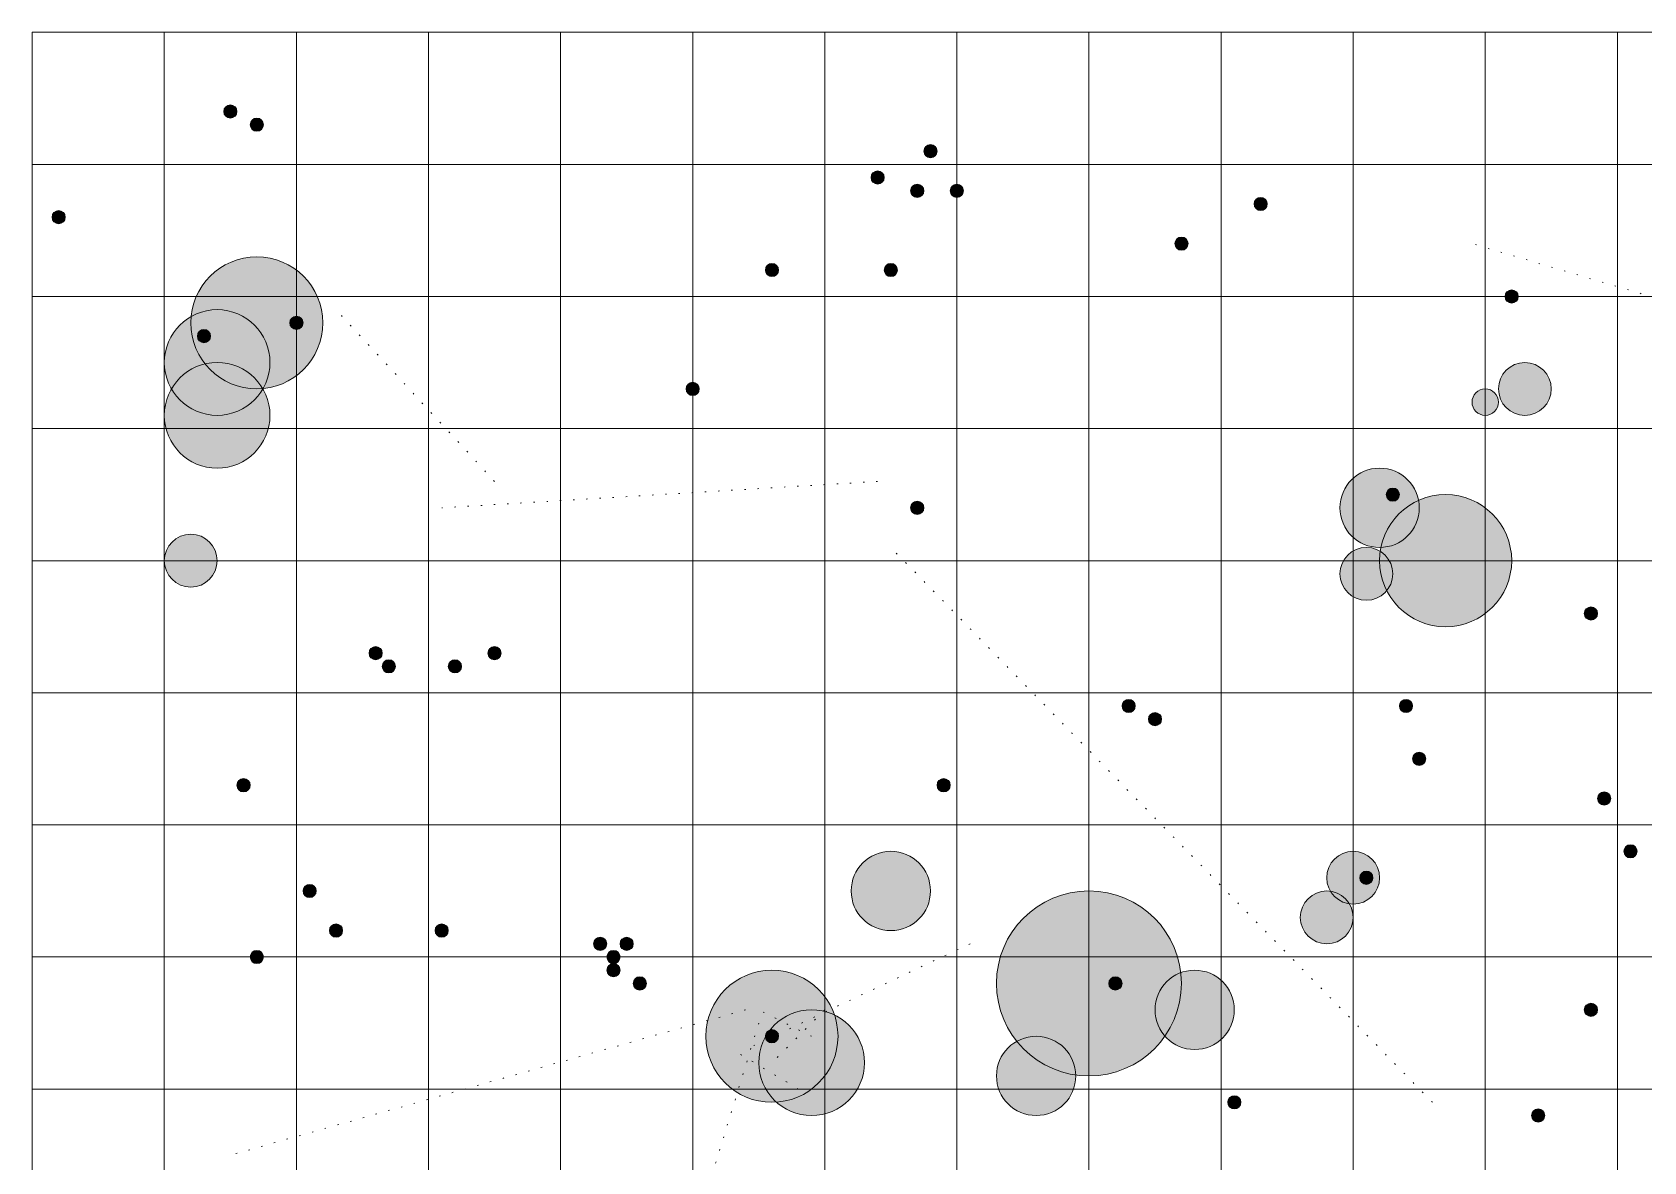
# Model space of a CAD drawing. Header units: inches. Extents: x 0 to 250, y -5 to 220.
# Drawn here: x 0 to 122, y 134.5 to 220 of the extents above; entities that cross this region are included whole.
import ezdxf

# ---------------------------------------------------------------- set-up
doc = ezdxf.new("R2010")
doc.units = ezdxf.units.IN
doc.header["$MEASUREMENT"] = 0
for name, pattern in [('AI-Linetype-15', [1, 0.1, -0.9]), ('AI-Linetype-16', [1, 0.1, -0.9]), ('AI-Linetype-17', [1, 0.1, -0.9]), ('AI-Linetype-18', [1, 0.1, -0.9]), ('AI-Linetype-19', [1, 0.1, -0.9]), ('AI-Linetype-20', [1, 0.1, -0.9]), ('AI-Linetype-21', [1, 0.1, -0.9]), ('AI-Linetype-22', [1, 0.1, -0.9]), ('AI-Linetype-23', [1, 0.1, -0.9]), ('AI-Linetype-26', [1, 0.1, -0.9])]:
    doc.linetypes.add(name, pattern=pattern)
for name, color, linetype in [('Class A Systems', 7, 'Continuous'), ('Class B Systems', 7, 'Continuous'), ('Class F Systems', 7, 'Continuous'), ('Class G Systems', 7, 'Continuous'), ('Class K Systems', 7, 'Continuous'), ('Class M Systems', 7, 'Continuous'), ('Class O Systems', 7, 'Continuous'), ('Fluxes', 7, 'Continuous'), ('Grid', 7, 'Continuous'), ('Nebulae', 7, 'Continuous')]:
    doc.layers.add(name, color=color, linetype=linetype)

msp = doc.modelspace()

# ---------------------------------------------------------------- hatches: boundary and pattern name
at = {"layer": 'Class A Systems', "true_color": 0x41ad76}
h = msp.add_hatch(color=115, dxfattribs=at)
h.dxf.hatch_style = 2
edge = h.paths.add_edge_path()
edge.add_spline(control_points=[(118.5, 176), (118.5, 175.72), (118.28, 175.5), (118, 175.5), (117.72, 175.5), (117.5, 175.72), (117.5, 176), (117.5, 176.28), (117.72, 176.5), (118, 176.5), (118.28, 176.5), (118.5, 176.28), (118.5, 176)], knot_values=[0, 0, 0, 0, 1, 1, 1, 2, 2, 2, 3, 3, 3, 4, 4, 4, 4], degree=3, periodic=1)
h = msp.add_hatch(color=115, dxfattribs=at)
h.dxf.hatch_style = 2
edge = h.paths.add_edge_path()
edge.add_spline(control_points=[(119.5, 162), (119.5, 161.72), (119.28, 161.5), (119, 161.5), (118.72, 161.5), (118.5, 161.72), (118.5, 162), (118.5, 162.28), (118.72, 162.5), (119, 162.5), (119.28, 162.5), (119.5, 162.28), (119.5, 162)], knot_values=[0, 0, 0, 0, 1, 1, 1, 2, 2, 2, 3, 3, 3, 4, 4, 4, 4], degree=3, periodic=1)
h = msp.add_hatch(color=115, dxfattribs=at)
h.dxf.hatch_style = 2
edge = h.paths.add_edge_path()
edge.add_spline(control_points=[(17.5, 150), (17.5, 149.72), (17.28, 149.5), (17, 149.5), (16.72, 149.5), (16.5, 149.72), (16.5, 150), (16.5, 150.28), (16.72, 150.5), (17, 150.5), (17.28, 150.5), (17.5, 150.28), (17.5, 150)], knot_values=[0, 0, 0, 0, 1, 1, 1, 2, 2, 2, 3, 3, 3, 4, 4, 4, 4], degree=3, periodic=1)
at = {"layer": 'Class B Systems', "true_color": 0xb8e0f2}
h = msp.add_hatch(color=254, dxfattribs=at)
h.dxf.hatch_style = 2
edge = h.paths.add_edge_path()
edge.add_spline(control_points=[(50.5, 193), (50.5, 192.72), (50.28, 192.5), (50, 192.5), (49.72, 192.5), (49.5, 192.72), (49.5, 193), (49.5, 193.28), (49.72, 193.5), (50, 193.5), (50.28, 193.5), (50.5, 193.28), (50.5, 193)], knot_values=[0, 0, 0, 0, 1, 1, 1, 2, 2, 2, 3, 3, 3, 4, 4, 4, 4], degree=3, periodic=1)
h = msp.add_hatch(color=254, dxfattribs=at)
h.dxf.hatch_style = 2
edge = h.paths.add_edge_path()
edge.add_spline(control_points=[(44.5, 149), (44.5, 148.72), (44.28, 148.5), (44, 148.5), (43.72, 148.5), (43.5, 148.72), (43.5, 149), (43.5, 149.28), (43.72, 149.5), (44, 149.5), (44.28, 149.5), (44.5, 149.28), (44.5, 149)], knot_values=[0, 0, 0, 0, 1, 1, 1, 2, 2, 2, 3, 3, 3, 4, 4, 4, 4], degree=3, periodic=1)
h = msp.add_hatch(color=254, dxfattribs=at)
h.dxf.hatch_style = 2
edge = h.paths.add_edge_path()
edge.add_spline(control_points=[(82.5, 148), (82.5, 147.72), (82.28, 147.5), (82, 147.5), (81.72, 147.5), (81.5, 147.72), (81.5, 148), (81.5, 148.28), (81.72, 148.5), (82, 148.5), (82.28, 148.5), (82.5, 148.28), (82.5, 148)], knot_values=[0, 0, 0, 0, 1, 1, 1, 2, 2, 2, 3, 3, 3, 4, 4, 4, 4], degree=3, periodic=1)
at = {"layer": 'Class F Systems', "true_color": 0xfffefe}
h = msp.add_hatch(color=7, dxfattribs=at)
h.dxf.hatch_style = 2
edge = h.paths.add_edge_path()
edge.add_spline(control_points=[(67.5, 208), (67.5, 207.72), (67.28, 207.5), (67, 207.5), (66.72, 207.5), (66.5, 207.72), (66.5, 208), (66.5, 208.28), (66.72, 208.5), (67, 208.5), (67.28, 208.5), (67.5, 208.28), (67.5, 208)], knot_values=[0, 0, 0, 0, 1, 1, 1, 2, 2, 2, 3, 3, 3, 4, 4, 4, 4], degree=3, periodic=1)
h = msp.add_hatch(color=7, dxfattribs=at)
h.dxf.hatch_style = 2
edge = h.paths.add_edge_path()
edge.add_spline(control_points=[(93.5, 207), (93.5, 206.72), (93.28, 206.5), (93, 206.5), (92.72, 206.5), (92.5, 206.72), (92.5, 207), (92.5, 207.28), (92.72, 207.5), (93, 207.5), (93.28, 207.5), (93.5, 207.28), (93.5, 207)], knot_values=[0, 0, 0, 0, 1, 1, 1, 2, 2, 2, 3, 3, 3, 4, 4, 4, 4], degree=3, periodic=1)
h = msp.add_hatch(color=7, dxfattribs=at)
h.dxf.hatch_style = 2
edge = h.paths.add_edge_path()
edge.add_spline(control_points=[(2.5, 206), (2.5, 205.72), (2.28, 205.5), (2, 205.5), (1.72, 205.5), (1.5, 205.72), (1.5, 206), (1.5, 206.28), (1.72, 206.5), (2, 206.5), (2.28, 206.5), (2.5, 206.28), (2.5, 206)], knot_values=[0, 0, 0, 0, 1, 1, 1, 2, 2, 2, 3, 3, 3, 4, 4, 4, 4], degree=3, periodic=1)
h = msp.add_hatch(color=7, dxfattribs=at)
h.dxf.hatch_style = 2
edge = h.paths.add_edge_path()
edge.add_spline(control_points=[(56.5, 202), (56.5, 201.72), (56.28, 201.5), (56, 201.5), (55.72, 201.5), (55.5, 201.72), (55.5, 202), (55.5, 202.28), (55.72, 202.5), (56, 202.5), (56.28, 202.5), (56.5, 202.28), (56.5, 202)], knot_values=[0, 0, 0, 0, 1, 1, 1, 2, 2, 2, 3, 3, 3, 4, 4, 4, 4], degree=3, periodic=1)
h = msp.add_hatch(color=7, dxfattribs=at)
h.dxf.hatch_style = 2
edge = h.paths.add_edge_path()
edge.add_spline(control_points=[(112.5, 200), (112.5, 199.72), (112.28, 199.5), (112, 199.5), (111.72, 199.5), (111.5, 199.72), (111.5, 200), (111.5, 200.28), (111.72, 200.5), (112, 200.5), (112.28, 200.5), (112.5, 200.28), (112.5, 200)], knot_values=[0, 0, 0, 0, 1, 1, 1, 2, 2, 2, 3, 3, 3, 4, 4, 4, 4], degree=3, periodic=1)
h = msp.add_hatch(color=7, dxfattribs=at)
h.dxf.hatch_style = 2
edge = h.paths.add_edge_path()
edge.add_spline(control_points=[(20.5, 198), (20.5, 197.72), (20.28, 197.5), (20, 197.5), (19.72, 197.5), (19.5, 197.72), (19.5, 198), (19.5, 198.28), (19.72, 198.5), (20, 198.5), (20.28, 198.5), (20.5, 198.28), (20.5, 198)], knot_values=[0, 0, 0, 0, 1, 1, 1, 2, 2, 2, 3, 3, 3, 4, 4, 4, 4], degree=3, periodic=1)
h = msp.add_hatch(color=7, dxfattribs=at)
h.dxf.hatch_style = 2
edge = h.paths.add_edge_path()
edge.add_spline(control_points=[(26.5, 173), (26.5, 172.72), (26.28, 172.5), (26, 172.5), (25.72, 172.5), (25.5, 172.72), (25.5, 173), (25.5, 173.28), (25.72, 173.5), (26, 173.5), (26.28, 173.5), (26.5, 173.28), (26.5, 173)], knot_values=[0, 0, 0, 0, 1, 1, 1, 2, 2, 2, 3, 3, 3, 4, 4, 4, 4], degree=3, periodic=1)
h = msp.add_hatch(color=7, dxfattribs=at)
h.dxf.hatch_style = 2
edge = h.paths.add_edge_path()
edge.add_spline(control_points=[(35.5, 173), (35.5, 172.72), (35.28, 172.5), (35, 172.5), (34.72, 172.5), (34.5, 172.72), (34.5, 173), (34.5, 173.28), (34.72, 173.5), (35, 173.5), (35.28, 173.5), (35.5, 173.28), (35.5, 173)], knot_values=[0, 0, 0, 0, 1, 1, 1, 2, 2, 2, 3, 3, 3, 4, 4, 4, 4], degree=3, periodic=1)
h = msp.add_hatch(color=7, dxfattribs=at)
h.dxf.hatch_style = 2
edge = h.paths.add_edge_path()
edge.add_spline(control_points=[(83.5, 169), (83.5, 168.72), (83.28, 168.5), (83, 168.5), (82.72, 168.5), (82.5, 168.72), (82.5, 169), (82.5, 169.28), (82.72, 169.5), (83, 169.5), (83.28, 169.5), (83.5, 169.28), (83.5, 169)], knot_values=[0, 0, 0, 0, 1, 1, 1, 2, 2, 2, 3, 3, 3, 4, 4, 4, 4], degree=3, periodic=1)
h = msp.add_hatch(color=7, dxfattribs=at)
h.dxf.hatch_style = 2
edge = h.paths.add_edge_path()
edge.add_spline(control_points=[(105.5, 165), (105.5, 164.72), (105.28, 164.5), (105, 164.5), (104.72, 164.5), (104.5, 164.72), (104.5, 165), (104.5, 165.28), (104.72, 165.5), (105, 165.5), (105.28, 165.5), (105.5, 165.28), (105.5, 165)], knot_values=[0, 0, 0, 0, 1, 1, 1, 2, 2, 2, 3, 3, 3, 4, 4, 4, 4], degree=3, periodic=1)
h = msp.add_hatch(color=7, dxfattribs=at)
h.dxf.hatch_style = 2
edge = h.paths.add_edge_path()
edge.add_spline(control_points=[(16.5, 163), (16.5, 162.72), (16.28, 162.5), (16, 162.5), (15.72, 162.5), (15.5, 162.72), (15.5, 163), (15.5, 163.28), (15.72, 163.5), (16, 163.5), (16.28, 163.5), (16.5, 163.28), (16.5, 163)], knot_values=[0, 0, 0, 0, 1, 1, 1, 2, 2, 2, 3, 3, 3, 4, 4, 4, 4], degree=3, periodic=1)
h = msp.add_hatch(color=7, dxfattribs=at)
h.dxf.hatch_style = 2
edge = h.paths.add_edge_path()
edge.add_spline(control_points=[(43.5, 151), (43.5, 150.72), (43.28, 150.5), (43, 150.5), (42.72, 150.5), (42.5, 150.72), (42.5, 151), (42.5, 151.28), (42.72, 151.5), (43, 151.5), (43.28, 151.5), (43.5, 151.28), (43.5, 151)], knot_values=[0, 0, 0, 0, 1, 1, 1, 2, 2, 2, 3, 3, 3, 4, 4, 4, 4], degree=3, periodic=1)
h = msp.add_hatch(color=7, dxfattribs=at)
h.dxf.hatch_style = 2
edge = h.paths.add_edge_path()
edge.add_spline(control_points=[(46.5, 148), (46.5, 147.72), (46.28, 147.5), (46, 147.5), (45.72, 147.5), (45.5, 147.72), (45.5, 148), (45.5, 148.28), (45.72, 148.5), (46, 148.5), (46.28, 148.5), (46.5, 148.28), (46.5, 148)], knot_values=[0, 0, 0, 0, 1, 1, 1, 2, 2, 2, 3, 3, 3, 4, 4, 4, 4], degree=3, periodic=1)
h = msp.add_hatch(color=7, dxfattribs=at)
h.dxf.hatch_style = 2
edge = h.paths.add_edge_path()
edge.add_spline(control_points=[(118.5, 146), (118.5, 145.72), (118.28, 145.5), (118, 145.5), (117.72, 145.5), (117.5, 145.72), (117.5, 146), (117.5, 146.28), (117.72, 146.5), (118, 146.5), (118.28, 146.5), (118.5, 146.28), (118.5, 146)], knot_values=[0, 0, 0, 0, 1, 1, 1, 2, 2, 2, 3, 3, 3, 4, 4, 4, 4], degree=3, periodic=1)
h = msp.add_hatch(color=7, dxfattribs=at)
h.dxf.hatch_style = 2
edge = h.paths.add_edge_path()
edge.add_spline(control_points=[(114.5, 138), (114.5, 137.72), (114.28, 137.5), (114, 137.5), (113.72, 137.5), (113.5, 137.72), (113.5, 138), (113.5, 138.28), (113.72, 138.5), (114, 138.5), (114.28, 138.5), (114.5, 138.28), (114.5, 138)], knot_values=[0, 0, 0, 0, 1, 1, 1, 2, 2, 2, 3, 3, 3, 4, 4, 4, 4], degree=3, periodic=1)
at = {"layer": 'Class G Systems', "true_color": 0xece846}
h = msp.add_hatch(color=53, dxfattribs=at)
h.dxf.hatch_style = 2
edge = h.paths.add_edge_path()
edge.add_spline(control_points=[(64.5, 209), (64.5, 208.72), (64.28, 208.5), (64, 208.5), (63.72, 208.5), (63.5, 208.72), (63.5, 209), (63.5, 209.28), (63.72, 209.5), (64, 209.5), (64.28, 209.5), (64.5, 209.28), (64.5, 209)], knot_values=[0, 0, 0, 0, 1, 1, 1, 2, 2, 2, 3, 3, 3, 4, 4, 4, 4], degree=3, periodic=1)
h = msp.add_hatch(color=53, dxfattribs=at)
h.dxf.hatch_style = 2
edge = h.paths.add_edge_path()
edge.add_spline(control_points=[(87.5, 204), (87.5, 203.72), (87.28, 203.5), (87, 203.5), (86.72, 203.5), (86.5, 203.72), (86.5, 204), (86.5, 204.28), (86.72, 204.5), (87, 204.5), (87.28, 204.5), (87.5, 204.28), (87.5, 204)], knot_values=[0, 0, 0, 0, 1, 1, 1, 2, 2, 2, 3, 3, 3, 4, 4, 4, 4], degree=3, periodic=1)
h = msp.add_hatch(color=53, dxfattribs=at)
h.dxf.hatch_style = 2
edge = h.paths.add_edge_path()
edge.add_spline(control_points=[(104.5, 169), (104.5, 168.72), (104.28, 168.5), (104, 168.5), (103.72, 168.5), (103.5, 168.72), (103.5, 169), (103.5, 169.28), (103.72, 169.5), (104, 169.5), (104.28, 169.5), (104.5, 169.28), (104.5, 169)], knot_values=[0, 0, 0, 0, 1, 1, 1, 2, 2, 2, 3, 3, 3, 4, 4, 4, 4], degree=3, periodic=1)
h = msp.add_hatch(color=53, dxfattribs=at)
h.dxf.hatch_style = 2
edge = h.paths.add_edge_path()
edge.add_spline(control_points=[(69.5, 163), (69.5, 162.72), (69.28, 162.5), (69, 162.5), (68.72, 162.5), (68.5, 162.72), (68.5, 163), (68.5, 163.28), (68.72, 163.5), (69, 163.5), (69.28, 163.5), (69.5, 163.28), (69.5, 163)], knot_values=[0, 0, 0, 0, 1, 1, 1, 2, 2, 2, 3, 3, 3, 4, 4, 4, 4], degree=3, periodic=1)
h = msp.add_hatch(color=53, dxfattribs=at)
h.dxf.hatch_style = 2
edge = h.paths.add_edge_path()
edge.add_spline(control_points=[(121.5, 158), (121.5, 157.72), (121.28, 157.5), (121, 157.5), (120.72, 157.5), (120.5, 157.72), (120.5, 158), (120.5, 158.28), (120.72, 158.5), (121, 158.5), (121.28, 158.5), (121.5, 158.28), (121.5, 158)], knot_values=[0, 0, 0, 0, 1, 1, 1, 2, 2, 2, 3, 3, 3, 4, 4, 4, 4], degree=3, periodic=1)
h = msp.add_hatch(color=53, dxfattribs=at)
h.dxf.hatch_style = 2
edge = h.paths.add_edge_path()
edge.add_spline(control_points=[(21.5, 155), (21.5, 154.72), (21.28, 154.5), (21, 154.5), (20.72, 154.5), (20.5, 154.72), (20.5, 155), (20.5, 155.28), (20.72, 155.5), (21, 155.5), (21.28, 155.5), (21.5, 155.28), (21.5, 155)], knot_values=[0, 0, 0, 0, 1, 1, 1, 2, 2, 2, 3, 3, 3, 4, 4, 4, 4], degree=3, periodic=1)
h = msp.add_hatch(color=53, dxfattribs=at)
h.dxf.hatch_style = 2
edge = h.paths.add_edge_path()
edge.add_spline(control_points=[(23.5, 152), (23.5, 151.72), (23.28, 151.5), (23, 151.5), (22.72, 151.5), (22.5, 151.72), (22.5, 152), (22.5, 152.28), (22.72, 152.5), (23, 152.5), (23.28, 152.5), (23.5, 152.28), (23.5, 152)], knot_values=[0, 0, 0, 0, 1, 1, 1, 2, 2, 2, 3, 3, 3, 4, 4, 4, 4], degree=3, periodic=1)
h = msp.add_hatch(color=53, dxfattribs=at)
h.dxf.hatch_style = 2
edge = h.paths.add_edge_path()
edge.add_spline(control_points=[(31.5, 152), (31.5, 151.72), (31.28, 151.5), (31, 151.5), (30.72, 151.5), (30.5, 151.72), (30.5, 152), (30.5, 152.28), (30.72, 152.5), (31, 152.5), (31.28, 152.5), (31.5, 152.28), (31.5, 152)], knot_values=[0, 0, 0, 0, 1, 1, 1, 2, 2, 2, 3, 3, 3, 4, 4, 4, 4], degree=3, periodic=1)
h = msp.add_hatch(color=53, dxfattribs=at)
h.dxf.hatch_style = 2
edge = h.paths.add_edge_path()
edge.add_spline(control_points=[(44.5, 150), (44.5, 149.72), (44.28, 149.5), (44, 149.5), (43.72, 149.5), (43.5, 149.72), (43.5, 150), (43.5, 150.28), (43.72, 150.5), (44, 150.5), (44.28, 150.5), (44.5, 150.28), (44.5, 150)], knot_values=[0, 0, 0, 0, 1, 1, 1, 2, 2, 2, 3, 3, 3, 4, 4, 4, 4], degree=3, periodic=1)
h = msp.add_hatch(color=53, dxfattribs=at)
h.dxf.hatch_style = 2
edge = h.paths.add_edge_path()
edge.add_spline(control_points=[(91.5, 139), (91.5, 138.72), (91.28, 138.5), (91, 138.5), (90.72, 138.5), (90.5, 138.72), (90.5, 139), (90.5, 139.28), (90.72, 139.5), (91, 139.5), (91.28, 139.5), (91.5, 139.28), (91.5, 139)], knot_values=[0, 0, 0, 0, 1, 1, 1, 2, 2, 2, 3, 3, 3, 4, 4, 4, 4], degree=3, periodic=1)
at = {"layer": 'Class K Systems', "true_color": 0xf79435}
h = msp.add_hatch(color=30, dxfattribs=at)
h.dxf.hatch_style = 2
edge = h.paths.add_edge_path()
edge.add_spline(control_points=[(17.5, 213), (17.5, 212.72), (17.28, 212.5), (17, 212.5), (16.72, 212.5), (16.5, 212.72), (16.5, 213), (16.5, 213.28), (16.72, 213.5), (17, 213.5), (17.28, 213.5), (17.5, 213.28), (17.5, 213)], knot_values=[0, 0, 0, 0, 1, 1, 1, 2, 2, 2, 3, 3, 3, 4, 4, 4, 4], degree=3, periodic=1)
h = msp.add_hatch(color=30, dxfattribs=at)
h.dxf.hatch_style = 2
edge = h.paths.add_edge_path()
edge.add_spline(control_points=[(70.5, 208), (70.5, 207.72), (70.28, 207.5), (70, 207.5), (69.72, 207.5), (69.5, 207.72), (69.5, 208), (69.5, 208.28), (69.72, 208.5), (70, 208.5), (70.28, 208.5), (70.5, 208.28), (70.5, 208)], knot_values=[0, 0, 0, 0, 1, 1, 1, 2, 2, 2, 3, 3, 3, 4, 4, 4, 4], degree=3, periodic=1)
h = msp.add_hatch(color=30, dxfattribs=at)
h.dxf.hatch_style = 2
edge = h.paths.add_edge_path()
edge.add_spline(control_points=[(67.5, 184), (67.5, 183.72), (67.28, 183.5), (67, 183.5), (66.72, 183.5), (66.5, 183.72), (66.5, 184), (66.5, 184.28), (66.72, 184.5), (67, 184.5), (67.28, 184.5), (67.5, 184.28), (67.5, 184)], knot_values=[0, 0, 0, 0, 1, 1, 1, 2, 2, 2, 3, 3, 3, 4, 4, 4, 4], degree=3, periodic=1)
h = msp.add_hatch(color=30, dxfattribs=at)
h.dxf.hatch_style = 2
edge = h.paths.add_edge_path()
edge.add_spline(control_points=[(101.5, 156), (101.5, 155.72), (101.28, 155.5), (101, 155.5), (100.72, 155.5), (100.5, 155.72), (100.5, 156), (100.5, 156.28), (100.72, 156.5), (101, 156.5), (101.28, 156.5), (101.5, 156.28), (101.5, 156)], knot_values=[0, 0, 0, 0, 1, 1, 1, 2, 2, 2, 3, 3, 3, 4, 4, 4, 4], degree=3, periodic=1)
h = msp.add_hatch(color=30, dxfattribs=at)
h.dxf.hatch_style = 2
edge = h.paths.add_edge_path()
edge.add_spline(control_points=[(45.5, 151), (45.5, 150.72), (45.28, 150.5), (45, 150.5), (44.72, 150.5), (44.5, 150.72), (44.5, 151), (44.5, 151.28), (44.72, 151.5), (45, 151.5), (45.28, 151.5), (45.5, 151.28), (45.5, 151)], knot_values=[0, 0, 0, 0, 1, 1, 1, 2, 2, 2, 3, 3, 3, 4, 4, 4, 4], degree=3, periodic=1)
at = {"layer": 'Class M Systems', "true_color": 0xeb2149}
h = msp.add_hatch(color=240, dxfattribs=at)
h.dxf.hatch_style = 2
edge = h.paths.add_edge_path()
edge.add_spline(control_points=[(15.5, 214), (15.5, 213.72), (15.28, 213.5), (15, 213.5), (14.72, 213.5), (14.5, 213.72), (14.5, 214), (14.5, 214.28), (14.72, 214.5), (15, 214.5), (15.28, 214.5), (15.5, 214.28), (15.5, 214)], knot_values=[0, 0, 0, 0, 1, 1, 1, 2, 2, 2, 3, 3, 3, 4, 4, 4, 4], degree=3, periodic=1)
h = msp.add_hatch(color=240, dxfattribs=at)
h.dxf.hatch_style = 2
edge = h.paths.add_edge_path()
edge.add_spline(control_points=[(68.5, 211), (68.5, 210.72), (68.28, 210.5), (68, 210.5), (67.72, 210.5), (67.5, 210.72), (67.5, 211), (67.5, 211.28), (67.72, 211.5), (68, 211.5), (68.28, 211.5), (68.5, 211.28), (68.5, 211)], knot_values=[0, 0, 0, 0, 1, 1, 1, 2, 2, 2, 3, 3, 3, 4, 4, 4, 4], degree=3, periodic=1)
h = msp.add_hatch(color=240, dxfattribs=at)
h.dxf.hatch_style = 2
edge = h.paths.add_edge_path()
edge.add_spline(control_points=[(65.5, 202), (65.5, 201.72), (65.28, 201.5), (65, 201.5), (64.72, 201.5), (64.5, 201.72), (64.5, 202), (64.5, 202.28), (64.72, 202.5), (65, 202.5), (65.28, 202.5), (65.5, 202.28), (65.5, 202)], knot_values=[0, 0, 0, 0, 1, 1, 1, 2, 2, 2, 3, 3, 3, 4, 4, 4, 4], degree=3, periodic=1)
h = msp.add_hatch(color=240, dxfattribs=at)
h.dxf.hatch_style = 2
edge = h.paths.add_edge_path()
edge.add_spline(control_points=[(13.5, 197), (13.5, 196.72), (13.28, 196.5), (13, 196.5), (12.72, 196.5), (12.5, 196.72), (12.5, 197), (12.5, 197.28), (12.72, 197.5), (13, 197.5), (13.28, 197.5), (13.5, 197.28), (13.5, 197)], knot_values=[0, 0, 0, 0, 1, 1, 1, 2, 2, 2, 3, 3, 3, 4, 4, 4, 4], degree=3, periodic=1)
h = msp.add_hatch(color=240, dxfattribs=at)
h.dxf.hatch_style = 2
edge = h.paths.add_edge_path()
edge.add_spline(control_points=[(27.5, 172), (27.5, 171.72), (27.28, 171.5), (27, 171.5), (26.72, 171.5), (26.5, 171.72), (26.5, 172), (26.5, 172.28), (26.72, 172.5), (27, 172.5), (27.28, 172.5), (27.5, 172.28), (27.5, 172)], knot_values=[0, 0, 0, 0, 1, 1, 1, 2, 2, 2, 3, 3, 3, 4, 4, 4, 4], degree=3, periodic=1)
h = msp.add_hatch(color=240, dxfattribs=at)
h.dxf.hatch_style = 2
edge = h.paths.add_edge_path()
edge.add_spline(control_points=[(32.5, 172), (32.5, 171.72), (32.28, 171.5), (32, 171.5), (31.72, 171.5), (31.5, 171.72), (31.5, 172), (31.5, 172.28), (31.72, 172.5), (32, 172.5), (32.28, 172.5), (32.5, 172.28), (32.5, 172)], knot_values=[0, 0, 0, 0, 1, 1, 1, 2, 2, 2, 3, 3, 3, 4, 4, 4, 4], degree=3, periodic=1)
h = msp.add_hatch(color=240, dxfattribs=at)
h.dxf.hatch_style = 2
edge = h.paths.add_edge_path()
edge.add_spline(control_points=[(85.5, 168), (85.5, 167.72), (85.28, 167.5), (85, 167.5), (84.72, 167.5), (84.5, 167.72), (84.5, 168), (84.5, 168.28), (84.72, 168.5), (85, 168.5), (85.28, 168.5), (85.5, 168.28), (85.5, 168)], knot_values=[0, 0, 0, 0, 1, 1, 1, 2, 2, 2, 3, 3, 3, 4, 4, 4, 4], degree=3, periodic=1)
h = msp.add_hatch(color=240, dxfattribs=at)
h.dxf.hatch_style = 2
edge = h.paths.add_edge_path()
edge.add_spline(control_points=[(56.5, 144), (56.5, 143.72), (56.28, 143.5), (56, 143.5), (55.72, 143.5), (55.5, 143.72), (55.5, 144), (55.5, 144.28), (55.72, 144.5), (56, 144.5), (56.28, 144.5), (56.5, 144.28), (56.5, 144)], knot_values=[0, 0, 0, 0, 1, 1, 1, 2, 2, 2, 3, 3, 3, 4, 4, 4, 4], degree=3, periodic=1)
at = {"layer": 'Class O Systems', "true_color": 0x4252a3}
h = msp.add_hatch(color=175, dxfattribs=at)
h.dxf.hatch_style = 2
edge = h.paths.add_edge_path()
edge.add_spline(control_points=[(103.5, 185), (103.5, 184.72), (103.28, 184.5), (103, 184.5), (102.72, 184.5), (102.5, 184.72), (102.5, 185), (102.5, 185.28), (102.72, 185.5), (103, 185.5), (103.28, 185.5), (103.5, 185.28), (103.5, 185)], knot_values=[0, 0, 0, 0, 1, 1, 1, 2, 2, 2, 3, 3, 3, 4, 4, 4, 4], degree=3, periodic=1)
at = {"layer": 'Nebulae', "true_color": 0x7fc7b2}
h = msp.add_hatch(color=123, dxfattribs=at)
h.dxf.hatch_style = 2
edge = h.paths.add_edge_path()
edge.add_spline(control_points=[(22, 198), (22, 195.24), (19.76, 193), (17, 193), (14.24, 193), (12, 195.24), (12, 198), (12, 200.76), (14.24, 203), (17, 203), (19.76, 203), (22, 200.76), (22, 198)], knot_values=[0, 0, 0, 0, 1, 1, 1, 2, 2, 2, 3, 3, 3, 4, 4, 4, 4], degree=3, periodic=1)
h = msp.add_hatch(color=123, dxfattribs=at)
h.dxf.hatch_style = 2
edge = h.paths.add_edge_path()
edge.add_spline(control_points=[(18, 195), (18, 192.79), (16.21, 191), (14, 191), (11.79, 191), (10, 192.79), (10, 195), (10, 197.21), (11.79, 199), (14, 199), (16.21, 199), (18, 197.21), (18, 195)], knot_values=[0, 0, 0, 0, 1, 1, 1, 2, 2, 2, 3, 3, 3, 4, 4, 4, 4], degree=3, periodic=1)
h = msp.add_hatch(color=123, dxfattribs=at)
h.dxf.hatch_style = 2
edge = h.paths.add_edge_path()
edge.add_spline(control_points=[(18, 191), (18, 188.79), (16.21, 187), (14, 187), (11.79, 187), (10, 188.79), (10, 191), (10, 193.21), (11.79, 195), (14, 195), (16.21, 195), (18, 193.21), (18, 191)], knot_values=[0, 0, 0, 0, 1, 1, 1, 2, 2, 2, 3, 3, 3, 4, 4, 4, 4], degree=3, periodic=1)
h = msp.add_hatch(color=123, dxfattribs=at)
h.dxf.hatch_style = 2
edge = h.paths.add_edge_path()
edge.add_spline(control_points=[(115, 193), (115, 191.9), (114.1, 191), (113, 191), (111.9, 191), (111, 191.9), (111, 193), (111, 194.1), (111.9, 195), (113, 195), (114.1, 195), (115, 194.1), (115, 193)], knot_values=[0, 0, 0, 0, 1, 1, 1, 2, 2, 2, 3, 3, 3, 4, 4, 4, 4], degree=3, periodic=1)
h = msp.add_hatch(color=123, dxfattribs=at)
h.dxf.hatch_style = 2
edge = h.paths.add_edge_path()
edge.add_spline(control_points=[(111, 192), (111, 191.45), (110.55, 191), (110, 191), (109.45, 191), (109, 191.45), (109, 192), (109, 192.55), (109.45, 193), (110, 193), (110.55, 193), (111, 192.55), (111, 192)], knot_values=[0, 0, 0, 0, 1, 1, 1, 2, 2, 2, 3, 3, 3, 4, 4, 4, 4], degree=3, periodic=1)
h = msp.add_hatch(color=123, dxfattribs=at)
h.dxf.hatch_style = 2
edge = h.paths.add_edge_path()
edge.add_spline(control_points=[(105, 184), (105, 182.34), (103.66, 181), (102, 181), (100.34, 181), (99, 182.34), (99, 184), (99, 185.66), (100.34, 187), (102, 187), (103.66, 187), (105, 185.66), (105, 184)], knot_values=[0, 0, 0, 0, 1, 1, 1, 2, 2, 2, 3, 3, 3, 4, 4, 4, 4], degree=3, periodic=1)
h = msp.add_hatch(color=123, dxfattribs=at)
h.dxf.hatch_style = 2
edge = h.paths.add_edge_path()
edge.add_spline(control_points=[(112, 180), (112, 177.24), (109.76, 175), (107, 175), (104.24, 175), (102, 177.24), (102, 180), (102, 182.76), (104.24, 185), (107, 185), (109.76, 185), (112, 182.76), (112, 180)], knot_values=[0, 0, 0, 0, 1, 1, 1, 2, 2, 2, 3, 3, 3, 4, 4, 4, 4], degree=3, periodic=1)
h = msp.add_hatch(color=123, dxfattribs=at)
h.dxf.hatch_style = 2
edge = h.paths.add_edge_path()
edge.add_spline(control_points=[(14, 180), (14, 178.9), (13.1, 178), (12, 178), (10.9, 178), (10, 178.9), (10, 180), (10, 181.1), (10.9, 182), (12, 182), (13.1, 182), (14, 181.1), (14, 180)], knot_values=[0, 0, 0, 0, 1, 1, 1, 2, 2, 2, 3, 3, 3, 4, 4, 4, 4], degree=3, periodic=1)
h = msp.add_hatch(color=123, dxfattribs=at)
h.dxf.hatch_style = 2
edge = h.paths.add_edge_path()
edge.add_spline(control_points=[(103, 179), (103, 177.9), (102.1, 177), (101, 177), (99.9, 177), (99, 177.9), (99, 179), (99, 180.1), (99.9, 181), (101, 181), (102.1, 181), (103, 180.1), (103, 179)], knot_values=[0, 0, 0, 0, 1, 1, 1, 2, 2, 2, 3, 3, 3, 4, 4, 4, 4], degree=3, periodic=1)
h = msp.add_hatch(color=123, dxfattribs=at)
h.dxf.hatch_style = 2
edge = h.paths.add_edge_path()
edge.add_spline(control_points=[(68, 155), (68, 153.34), (66.66, 152), (65, 152), (63.34, 152), (62, 153.34), (62, 155), (62, 156.66), (63.34, 158), (65, 158), (66.66, 158), (68, 156.66), (68, 155)], knot_values=[0, 0, 0, 0, 1, 1, 1, 2, 2, 2, 3, 3, 3, 4, 4, 4, 4], degree=3, periodic=1)
h = msp.add_hatch(color=123, dxfattribs=at)
h.dxf.hatch_style = 2
edge = h.paths.add_edge_path()
edge.add_spline(control_points=[(102, 156), (102, 154.9), (101.1, 154), (100, 154), (98.9, 154), (98, 154.9), (98, 156), (98, 157.1), (98.9, 158), (100, 158), (101.1, 158), (102, 157.1), (102, 156)], knot_values=[0, 0, 0, 0, 1, 1, 1, 2, 2, 2, 3, 3, 3, 4, 4, 4, 4], degree=3, periodic=1)
h = msp.add_hatch(color=123, dxfattribs=at)
h.dxf.hatch_style = 2
edge = h.paths.add_edge_path()
edge.add_spline(control_points=[(87, 148), (87, 144.13), (83.87, 141), (80, 141), (76.13, 141), (73, 144.13), (73, 148), (73, 151.87), (76.13, 155), (80, 155), (83.87, 155), (87, 151.87), (87, 148)], knot_values=[0, 0, 0, 0, 1, 1, 1, 2, 2, 2, 3, 3, 3, 4, 4, 4, 4], degree=3, periodic=1)
h = msp.add_hatch(color=123, dxfattribs=at)
h.dxf.hatch_style = 2
edge = h.paths.add_edge_path()
edge.add_spline(control_points=[(100, 153), (100, 151.9), (99.1, 151), (98, 151), (96.9, 151), (96, 151.9), (96, 153), (96, 154.1), (96.9, 155), (98, 155), (99.1, 155), (100, 154.1), (100, 153)], knot_values=[0, 0, 0, 0, 1, 1, 1, 2, 2, 2, 3, 3, 3, 4, 4, 4, 4], degree=3, periodic=1)
h = msp.add_hatch(color=123, dxfattribs=at)
h.dxf.hatch_style = 2
edge = h.paths.add_edge_path()
edge.add_spline(control_points=[(61, 144), (61, 141.24), (58.76, 139), (56, 139), (53.24, 139), (51, 141.24), (51, 144), (51, 146.76), (53.24, 149), (56, 149), (58.76, 149), (61, 146.76), (61, 144)], knot_values=[0, 0, 0, 0, 1, 1, 1, 2, 2, 2, 3, 3, 3, 4, 4, 4, 4], degree=3, periodic=1)
h = msp.add_hatch(color=123, dxfattribs=at)
h.dxf.hatch_style = 2
edge = h.paths.add_edge_path()
edge.add_spline(control_points=[(91, 146), (91, 144.34), (89.66, 143), (88, 143), (86.34, 143), (85, 144.34), (85, 146), (85, 147.66), (86.34, 149), (88, 149), (89.66, 149), (91, 147.66), (91, 146)], knot_values=[0, 0, 0, 0, 1, 1, 1, 2, 2, 2, 3, 3, 3, 4, 4, 4, 4], degree=3, periodic=1)
h = msp.add_hatch(color=123, dxfattribs=at)
h.dxf.hatch_style = 2
edge = h.paths.add_edge_path()
edge.add_spline(control_points=[(63, 142), (63, 139.79), (61.21, 138), (59, 138), (56.79, 138), (55, 139.79), (55, 142), (55, 144.21), (56.79, 146), (59, 146), (61.21, 146), (63, 144.21), (63, 142)], knot_values=[0, 0, 0, 0, 1, 1, 1, 2, 2, 2, 3, 3, 3, 4, 4, 4, 4], degree=3, periodic=1)
h = msp.add_hatch(color=123, dxfattribs=at)
h.dxf.hatch_style = 2
edge = h.paths.add_edge_path()
edge.add_spline(control_points=[(79, 141), (79, 139.34), (77.66, 138), (76, 138), (74.34, 138), (73, 139.34), (73, 141), (73, 142.66), (74.34, 144), (76, 144), (77.66, 144), (79, 142.66), (79, 141)], knot_values=[0, 0, 0, 0, 1, 1, 1, 2, 2, 2, 3, 3, 3, 4, 4, 4, 4], degree=3, periodic=1)

# ---------------------------------------------------------------- linework, layer by layer
at = {"layer": 'Class A Systems', "color": 250, "lineweight": 5, "true_color": 0x231f20}
for points in [[(118.5, 176), (118.5, 175.72), (118.28, 175.5), (118, 175.5), (117.72, 175.5), (117.5, 175.72), (117.5, 176), (117.5, 176.28), (117.72, 176.5), (118, 176.5), (118.28, 176.5), (118.5, 176.28), (118.5, 176)], [(119.5, 162), (119.5, 161.72), (119.28, 161.5), (119, 161.5), (118.72, 161.5), (118.5, 161.72), (118.5, 162), (118.5, 162.28), (118.72, 162.5), (119, 162.5), (119.28, 162.5), (119.5, 162.28), (119.5, 162)], [(17.5, 150), (17.5, 149.72), (17.28, 149.5), (17, 149.5), (16.72, 149.5), (16.5, 149.72), (16.5, 150), (16.5, 150.28), (16.72, 150.5), (17, 150.5), (17.28, 150.5), (17.5, 150.28), (17.5, 150)]]:
    msp.add_open_spline(points, degree=3, knots=[0, 0, 0, 0, 1, 1, 1, 2, 2, 2, 3, 3, 3, 4, 4, 4, 4], dxfattribs=at)
at = {"layer": 'Class B Systems', "color": 250, "lineweight": 5, "true_color": 0x231f20}
for points in [[(50.5, 193), (50.5, 192.72), (50.28, 192.5), (50, 192.5), (49.72, 192.5), (49.5, 192.72), (49.5, 193), (49.5, 193.28), (49.72, 193.5), (50, 193.5), (50.28, 193.5), (50.5, 193.28), (50.5, 193)], [(44.5, 149), (44.5, 148.72), (44.28, 148.5), (44, 148.5), (43.72, 148.5), (43.5, 148.72), (43.5, 149), (43.5, 149.28), (43.72, 149.5), (44, 149.5), (44.28, 149.5), (44.5, 149.28), (44.5, 149)], [(82.5, 148), (82.5, 147.72), (82.28, 147.5), (82, 147.5), (81.72, 147.5), (81.5, 147.72), (81.5, 148), (81.5, 148.28), (81.72, 148.5), (82, 148.5), (82.28, 148.5), (82.5, 148.28), (82.5, 148)]]:
    msp.add_open_spline(points, degree=3, knots=[0, 0, 0, 0, 1, 1, 1, 2, 2, 2, 3, 3, 3, 4, 4, 4, 4], dxfattribs=at)
at = {"layer": 'Class F Systems', "color": 250, "lineweight": 5, "true_color": 0x231f20}
for points in [[(67.5, 208), (67.5, 207.72), (67.28, 207.5), (67, 207.5), (66.72, 207.5), (66.5, 207.72), (66.5, 208), (66.5, 208.28), (66.72, 208.5), (67, 208.5), (67.28, 208.5), (67.5, 208.28), (67.5, 208)], [(93.5, 207), (93.5, 206.72), (93.28, 206.5), (93, 206.5), (92.72, 206.5), (92.5, 206.72), (92.5, 207), (92.5, 207.28), (92.72, 207.5), (93, 207.5), (93.28, 207.5), (93.5, 207.28), (93.5, 207)], [(2.5, 206), (2.5, 205.72), (2.28, 205.5), (2, 205.5), (1.72, 205.5), (1.5, 205.72), (1.5, 206), (1.5, 206.28), (1.72, 206.5), (2, 206.5), (2.28, 206.5), (2.5, 206.28), (2.5, 206)], [(56.5, 202), (56.5, 201.72), (56.28, 201.5), (56, 201.5), (55.72, 201.5), (55.5, 201.72), (55.5, 202), (55.5, 202.28), (55.72, 202.5), (56, 202.5), (56.28, 202.5), (56.5, 202.28), (56.5, 202)], [(112.5, 200), (112.5, 199.72), (112.28, 199.5), (112, 199.5), (111.72, 199.5), (111.5, 199.72), (111.5, 200), (111.5, 200.28), (111.72, 200.5), (112, 200.5), (112.28, 200.5), (112.5, 200.28), (112.5, 200)], [(20.5, 198), (20.5, 197.72), (20.28, 197.5), (20, 197.5), (19.72, 197.5), (19.5, 197.72), (19.5, 198), (19.5, 198.28), (19.72, 198.5), (20, 198.5), (20.28, 198.5), (20.5, 198.28), (20.5, 198)], [(26.5, 173), (26.5, 172.72), (26.28, 172.5), (26, 172.5), (25.72, 172.5), (25.5, 172.72), (25.5, 173), (25.5, 173.28), (25.72, 173.5), (26, 173.5), (26.28, 173.5), (26.5, 173.28), (26.5, 173)], [(35.5, 173), (35.5, 172.72), (35.28, 172.5), (35, 172.5), (34.72, 172.5), (34.5, 172.72), (34.5, 173), (34.5, 173.28), (34.72, 173.5), (35, 173.5), (35.28, 173.5), (35.5, 173.28), (35.5, 173)], [(83.5, 169), (83.5, 168.72), (83.28, 168.5), (83, 168.5), (82.72, 168.5), (82.5, 168.72), (82.5, 169), (82.5, 169.28), (82.72, 169.5), (83, 169.5), (83.28, 169.5), (83.5, 169.28), (83.5, 169)], [(105.5, 165), (105.5, 164.72), (105.28, 164.5), (105, 164.5), (104.72, 164.5), (104.5, 164.72), (104.5, 165), (104.5, 165.28), (104.72, 165.5), (105, 165.5), (105.28, 165.5), (105.5, 165.28), (105.5, 165)], [(16.5, 163), (16.5, 162.72), (16.28, 162.5), (16, 162.5), (15.72, 162.5), (15.5, 162.72), (15.5, 163), (15.5, 163.28), (15.72, 163.5), (16, 163.5), (16.28, 163.5), (16.5, 163.28), (16.5, 163)], [(43.5, 151), (43.5, 150.72), (43.28, 150.5), (43, 150.5), (42.72, 150.5), (42.5, 150.72), (42.5, 151), (42.5, 151.28), (42.72, 151.5), (43, 151.5), (43.28, 151.5), (43.5, 151.28), (43.5, 151)], [(46.5, 148), (46.5, 147.72), (46.28, 147.5), (46, 147.5), (45.72, 147.5), (45.5, 147.72), (45.5, 148), (45.5, 148.28), (45.72, 148.5), (46, 148.5), (46.28, 148.5), (46.5, 148.28), (46.5, 148)], [(118.5, 146), (118.5, 145.72), (118.28, 145.5), (118, 145.5), (117.72, 145.5), (117.5, 145.72), (117.5, 146), (117.5, 146.28), (117.72, 146.5), (118, 146.5), (118.28, 146.5), (118.5, 146.28), (118.5, 146)], [(114.5, 138), (114.5, 137.72), (114.28, 137.5), (114, 137.5), (113.72, 137.5), (113.5, 137.72), (113.5, 138), (113.5, 138.28), (113.72, 138.5), (114, 138.5), (114.28, 138.5), (114.5, 138.28), (114.5, 138)]]:
    msp.add_open_spline(points, degree=3, knots=[0, 0, 0, 0, 1, 1, 1, 2, 2, 2, 3, 3, 3, 4, 4, 4, 4], dxfattribs=at)
at = {"layer": 'Class G Systems', "color": 250, "lineweight": 5, "true_color": 0x231f20}
for points in [[(64.5, 209), (64.5, 208.72), (64.28, 208.5), (64, 208.5), (63.72, 208.5), (63.5, 208.72), (63.5, 209), (63.5, 209.28), (63.72, 209.5), (64, 209.5), (64.28, 209.5), (64.5, 209.28), (64.5, 209)], [(87.5, 204), (87.5, 203.72), (87.28, 203.5), (87, 203.5), (86.72, 203.5), (86.5, 203.72), (86.5, 204), (86.5, 204.28), (86.72, 204.5), (87, 204.5), (87.28, 204.5), (87.5, 204.28), (87.5, 204)], [(104.5, 169), (104.5, 168.72), (104.28, 168.5), (104, 168.5), (103.72, 168.5), (103.5, 168.72), (103.5, 169), (103.5, 169.28), (103.72, 169.5), (104, 169.5), (104.28, 169.5), (104.5, 169.28), (104.5, 169)], [(69.5, 163), (69.5, 162.72), (69.28, 162.5), (69, 162.5), (68.72, 162.5), (68.5, 162.72), (68.5, 163), (68.5, 163.28), (68.72, 163.5), (69, 163.5), (69.28, 163.5), (69.5, 163.28), (69.5, 163)], [(121.5, 158), (121.5, 157.72), (121.28, 157.5), (121, 157.5), (120.72, 157.5), (120.5, 157.72), (120.5, 158), (120.5, 158.28), (120.72, 158.5), (121, 158.5), (121.28, 158.5), (121.5, 158.28), (121.5, 158)], [(21.5, 155), (21.5, 154.72), (21.28, 154.5), (21, 154.5), (20.72, 154.5), (20.5, 154.72), (20.5, 155), (20.5, 155.28), (20.72, 155.5), (21, 155.5), (21.28, 155.5), (21.5, 155.28), (21.5, 155)], [(23.5, 152), (23.5, 151.72), (23.28, 151.5), (23, 151.5), (22.72, 151.5), (22.5, 151.72), (22.5, 152), (22.5, 152.28), (22.72, 152.5), (23, 152.5), (23.28, 152.5), (23.5, 152.28), (23.5, 152)], [(31.5, 152), (31.5, 151.72), (31.28, 151.5), (31, 151.5), (30.72, 151.5), (30.5, 151.72), (30.5, 152), (30.5, 152.28), (30.72, 152.5), (31, 152.5), (31.28, 152.5), (31.5, 152.28), (31.5, 152)], [(44.5, 150), (44.5, 149.72), (44.28, 149.5), (44, 149.5), (43.72, 149.5), (43.5, 149.72), (43.5, 150), (43.5, 150.28), (43.72, 150.5), (44, 150.5), (44.28, 150.5), (44.5, 150.28), (44.5, 150)], [(91.5, 139), (91.5, 138.72), (91.28, 138.5), (91, 138.5), (90.72, 138.5), (90.5, 138.72), (90.5, 139), (90.5, 139.28), (90.72, 139.5), (91, 139.5), (91.28, 139.5), (91.5, 139.28), (91.5, 139)]]:
    msp.add_open_spline(points, degree=3, knots=[0, 0, 0, 0, 1, 1, 1, 2, 2, 2, 3, 3, 3, 4, 4, 4, 4], dxfattribs=at)
at = {"layer": 'Class K Systems', "color": 250, "lineweight": 5, "true_color": 0x231f20}
for points in [[(17.5, 213), (17.5, 212.72), (17.28, 212.5), (17, 212.5), (16.72, 212.5), (16.5, 212.72), (16.5, 213), (16.5, 213.28), (16.72, 213.5), (17, 213.5), (17.28, 213.5), (17.5, 213.28), (17.5, 213)], [(70.5, 208), (70.5, 207.72), (70.28, 207.5), (70, 207.5), (69.72, 207.5), (69.5, 207.72), (69.5, 208), (69.5, 208.28), (69.72, 208.5), (70, 208.5), (70.28, 208.5), (70.5, 208.28), (70.5, 208)], [(67.5, 184), (67.5, 183.72), (67.28, 183.5), (67, 183.5), (66.72, 183.5), (66.5, 183.72), (66.5, 184), (66.5, 184.28), (66.72, 184.5), (67, 184.5), (67.28, 184.5), (67.5, 184.28), (67.5, 184)], [(101.5, 156), (101.5, 155.72), (101.28, 155.5), (101, 155.5), (100.72, 155.5), (100.5, 155.72), (100.5, 156), (100.5, 156.28), (100.72, 156.5), (101, 156.5), (101.28, 156.5), (101.5, 156.28), (101.5, 156)], [(45.5, 151), (45.5, 150.72), (45.28, 150.5), (45, 150.5), (44.72, 150.5), (44.5, 150.72), (44.5, 151), (44.5, 151.28), (44.72, 151.5), (45, 151.5), (45.28, 151.5), (45.5, 151.28), (45.5, 151)]]:
    msp.add_open_spline(points, degree=3, knots=[0, 0, 0, 0, 1, 1, 1, 2, 2, 2, 3, 3, 3, 4, 4, 4, 4], dxfattribs=at)
at = {"layer": 'Class M Systems', "color": 250, "lineweight": 5, "true_color": 0x231f20}
for points in [[(15.5, 214), (15.5, 213.72), (15.28, 213.5), (15, 213.5), (14.72, 213.5), (14.5, 213.72), (14.5, 214), (14.5, 214.28), (14.72, 214.5), (15, 214.5), (15.28, 214.5), (15.5, 214.28), (15.5, 214)], [(68.5, 211), (68.5, 210.72), (68.28, 210.5), (68, 210.5), (67.72, 210.5), (67.5, 210.72), (67.5, 211), (67.5, 211.28), (67.72, 211.5), (68, 211.5), (68.28, 211.5), (68.5, 211.28), (68.5, 211)], [(65.5, 202), (65.5, 201.72), (65.28, 201.5), (65, 201.5), (64.72, 201.5), (64.5, 201.72), (64.5, 202), (64.5, 202.28), (64.72, 202.5), (65, 202.5), (65.28, 202.5), (65.5, 202.28), (65.5, 202)], [(13.5, 197), (13.5, 196.72), (13.28, 196.5), (13, 196.5), (12.72, 196.5), (12.5, 196.72), (12.5, 197), (12.5, 197.28), (12.72, 197.5), (13, 197.5), (13.28, 197.5), (13.5, 197.28), (13.5, 197)], [(27.5, 172), (27.5, 171.72), (27.28, 171.5), (27, 171.5), (26.72, 171.5), (26.5, 171.72), (26.5, 172), (26.5, 172.28), (26.72, 172.5), (27, 172.5), (27.28, 172.5), (27.5, 172.28), (27.5, 172)], [(32.5, 172), (32.5, 171.72), (32.28, 171.5), (32, 171.5), (31.72, 171.5), (31.5, 171.72), (31.5, 172), (31.5, 172.28), (31.72, 172.5), (32, 172.5), (32.28, 172.5), (32.5, 172.28), (32.5, 172)], [(85.5, 168), (85.5, 167.72), (85.28, 167.5), (85, 167.5), (84.72, 167.5), (84.5, 167.72), (84.5, 168), (84.5, 168.28), (84.72, 168.5), (85, 168.5), (85.28, 168.5), (85.5, 168.28), (85.5, 168)], [(56.5, 144), (56.5, 143.72), (56.28, 143.5), (56, 143.5), (55.72, 143.5), (55.5, 143.72), (55.5, 144), (55.5, 144.28), (55.72, 144.5), (56, 144.5), (56.28, 144.5), (56.5, 144.28), (56.5, 144)]]:
    msp.add_open_spline(points, degree=3, knots=[0, 0, 0, 0, 1, 1, 1, 2, 2, 2, 3, 3, 3, 4, 4, 4, 4], dxfattribs=at)
at = {"layer": 'Class O Systems', "color": 250, "lineweight": 5, "true_color": 0x231f20}
msp.add_open_spline([(103.5, 185), (103.5, 184.72), (103.28, 184.5), (103, 184.5), (102.72, 184.5), (102.5, 184.72), (102.5, 185), (102.5, 185.28), (102.72, 185.5), (103, 185.5), (103.28, 185.5), (103.5, 185.28), (103.5, 185)], degree=3, knots=[0, 0, 0, 0, 1, 1, 1, 2, 2, 2, 3, 3, 3, 4, 4, 4, 4], dxfattribs=at)
at = {"layer": 'Fluxes', "color": 197, "linetype": 'AI-Linetype-26', "lineweight": 5, "true_color": 0x652c90}
msp.add_lwpolyline([(234, 167), (109, 204)], dxfattribs=at)
at = {"layer": 'Fluxes', "color": 197, "linetype": 'AI-Linetype-17', "lineweight": 5, "true_color": 0x652c90}
msp.add_lwpolyline([(35, 186), (23, 199)], dxfattribs=at)
at = {"layer": 'Fluxes', "color": 197, "linetype": 'AI-Linetype-16', "lineweight": 5, "true_color": 0x652c90}
msp.add_lwpolyline([(64, 186), (31, 184)], dxfattribs=at)
at = {"layer": 'Fluxes', "color": 197, "linetype": 'AI-Linetype-15', "lineweight": 5, "true_color": 0x652c90}
msp.add_lwpolyline([(106, 139), (65, 181)], dxfattribs=at)
at = {"layer": 'Fluxes', "color": 197, "linetype": 'AI-Linetype-18', "lineweight": 5, "true_color": 0x652c90}
msp.add_lwpolyline([(71, 151), (54, 143)], dxfattribs=at)
at = {"layer": 'Fluxes', "color": 197, "linetype": 'AI-Linetype-23', "lineweight": 5, "true_color": 0x652c90}
msp.add_lwpolyline([(54, 146), (15, 135)], dxfattribs=at)
at = {"layer": 'Fluxes', "color": 197, "linetype": 'AI-Linetype-21', "lineweight": 5, "true_color": 0x652c90}
msp.add_lwpolyline([(59, 144), (55, 146)], dxfattribs=at)
at = {"layer": 'Fluxes', "color": 197, "linetype": 'AI-Linetype-20', "lineweight": 5, "true_color": 0x652c90}
msp.add_lwpolyline([(60, 146), (56, 142)], dxfattribs=at)
at = {"layer": 'Fluxes', "color": 197, "linetype": 'AI-Linetype-22', "lineweight": 5, "true_color": 0x652c90}
msp.add_lwpolyline([(55, 145), (51, 132)], dxfattribs=at)
at = {"layer": 'Fluxes', "color": 197, "linetype": 'AI-Linetype-19', "lineweight": 5, "true_color": 0x652c90}
msp.add_lwpolyline([(58, 140), (53, 143)], dxfattribs=at)
at = {"layer": 'Grid', "color": 254, "lineweight": 9, "true_color": 0xc8e3c2}
for points in [[(0, 220), (250, 220), (250, 0), (0, 0), (0, 220)], [(10, 220), (10, 0)], [(20, 220), (20, 0)], [(30, 220), (30, 0)], [(40, 220), (40, 0)], [(50, 220), (50, 0)], [(60, 220), (60, 0)], [(70, 220), (70, 0)], [(80, 220), (80, 0)], [(90, 220), (90, 0)], [(100, 220), (100, 0)], [(110, 220), (110, 0)], [(120, 220), (120, 0)], [(0, 210), (250, 210)], [(0, 200), (250, 200)], [(0, 190), (250, 190)], [(0, 180), (250, 180)], [(0, 170), (250, 170)], [(0, 160), (250, 160)], [(0, 150), (250, 150)], [(0, 140), (250, 140)]]:
    msp.add_lwpolyline(points, dxfattribs=at)
at = {"layer": 'Nebulae', "color": 253, "lineweight": 9, "true_color": 0x96aba0}
for points in [[(22, 198), (22, 195.24), (19.76, 193), (17, 193), (14.24, 193), (12, 195.24), (12, 198), (12, 200.76), (14.24, 203), (17, 203), (19.76, 203), (22, 200.76), (22, 198)], [(18, 195), (18, 192.79), (16.21, 191), (14, 191), (11.79, 191), (10, 192.79), (10, 195), (10, 197.21), (11.79, 199), (14, 199), (16.21, 199), (18, 197.21), (18, 195)], [(18, 191), (18, 188.79), (16.21, 187), (14, 187), (11.79, 187), (10, 188.79), (10, 191), (10, 193.21), (11.79, 195), (14, 195), (16.21, 195), (18, 193.21), (18, 191)], [(115, 193), (115, 191.9), (114.1, 191), (113, 191), (111.9, 191), (111, 191.9), (111, 193), (111, 194.1), (111.9, 195), (113, 195), (114.1, 195), (115, 194.1), (115, 193)], [(111, 192), (111, 191.45), (110.55, 191), (110, 191), (109.45, 191), (109, 191.45), (109, 192), (109, 192.55), (109.45, 193), (110, 193), (110.55, 193), (111, 192.55), (111, 192)], [(105, 184), (105, 182.34), (103.66, 181), (102, 181), (100.34, 181), (99, 182.34), (99, 184), (99, 185.66), (100.34, 187), (102, 187), (103.66, 187), (105, 185.66), (105, 184)], [(112, 180), (112, 177.24), (109.76, 175), (107, 175), (104.24, 175), (102, 177.24), (102, 180), (102, 182.76), (104.24, 185), (107, 185), (109.76, 185), (112, 182.76), (112, 180)], [(14, 180), (14, 178.9), (13.1, 178), (12, 178), (10.9, 178), (10, 178.9), (10, 180), (10, 181.1), (10.9, 182), (12, 182), (13.1, 182), (14, 181.1), (14, 180)], [(103, 179), (103, 177.9), (102.1, 177), (101, 177), (99.9, 177), (99, 177.9), (99, 179), (99, 180.1), (99.9, 181), (101, 181), (102.1, 181), (103, 180.1), (103, 179)], [(68, 155), (68, 153.34), (66.66, 152), (65, 152), (63.34, 152), (62, 153.34), (62, 155), (62, 156.66), (63.34, 158), (65, 158), (66.66, 158), (68, 156.66), (68, 155)], [(102, 156), (102, 154.9), (101.1, 154), (100, 154), (98.9, 154), (98, 154.9), (98, 156), (98, 157.1), (98.9, 158), (100, 158), (101.1, 158), (102, 157.1), (102, 156)], [(87, 148), (87, 144.13), (83.87, 141), (80, 141), (76.13, 141), (73, 144.13), (73, 148), (73, 151.87), (76.13, 155), (80, 155), (83.87, 155), (87, 151.87), (87, 148)], [(100, 153), (100, 151.9), (99.1, 151), (98, 151), (96.9, 151), (96, 151.9), (96, 153), (96, 154.1), (96.9, 155), (98, 155), (99.1, 155), (100, 154.1), (100, 153)], [(61, 144), (61, 141.24), (58.76, 139), (56, 139), (53.24, 139), (51, 141.24), (51, 144), (51, 146.76), (53.24, 149), (56, 149), (58.76, 149), (61, 146.76), (61, 144)], [(91, 146), (91, 144.34), (89.66, 143), (88, 143), (86.34, 143), (85, 144.34), (85, 146), (85, 147.66), (86.34, 149), (88, 149), (89.66, 149), (91, 147.66), (91, 146)], [(63, 142), (63, 139.79), (61.21, 138), (59, 138), (56.79, 138), (55, 139.79), (55, 142), (55, 144.21), (56.79, 146), (59, 146), (61.21, 146), (63, 144.21), (63, 142)], [(79, 141), (79, 139.34), (77.66, 138), (76, 138), (74.34, 138), (73, 139.34), (73, 141), (73, 142.66), (74.34, 144), (76, 144), (77.66, 144), (79, 142.66), (79, 141)]]:
    msp.add_open_spline(points, degree=3, knots=[0, 0, 0, 0, 1, 1, 1, 2, 2, 2, 3, 3, 3, 4, 4, 4, 4], dxfattribs=at)

doc.saveas('drawing.dxf')
